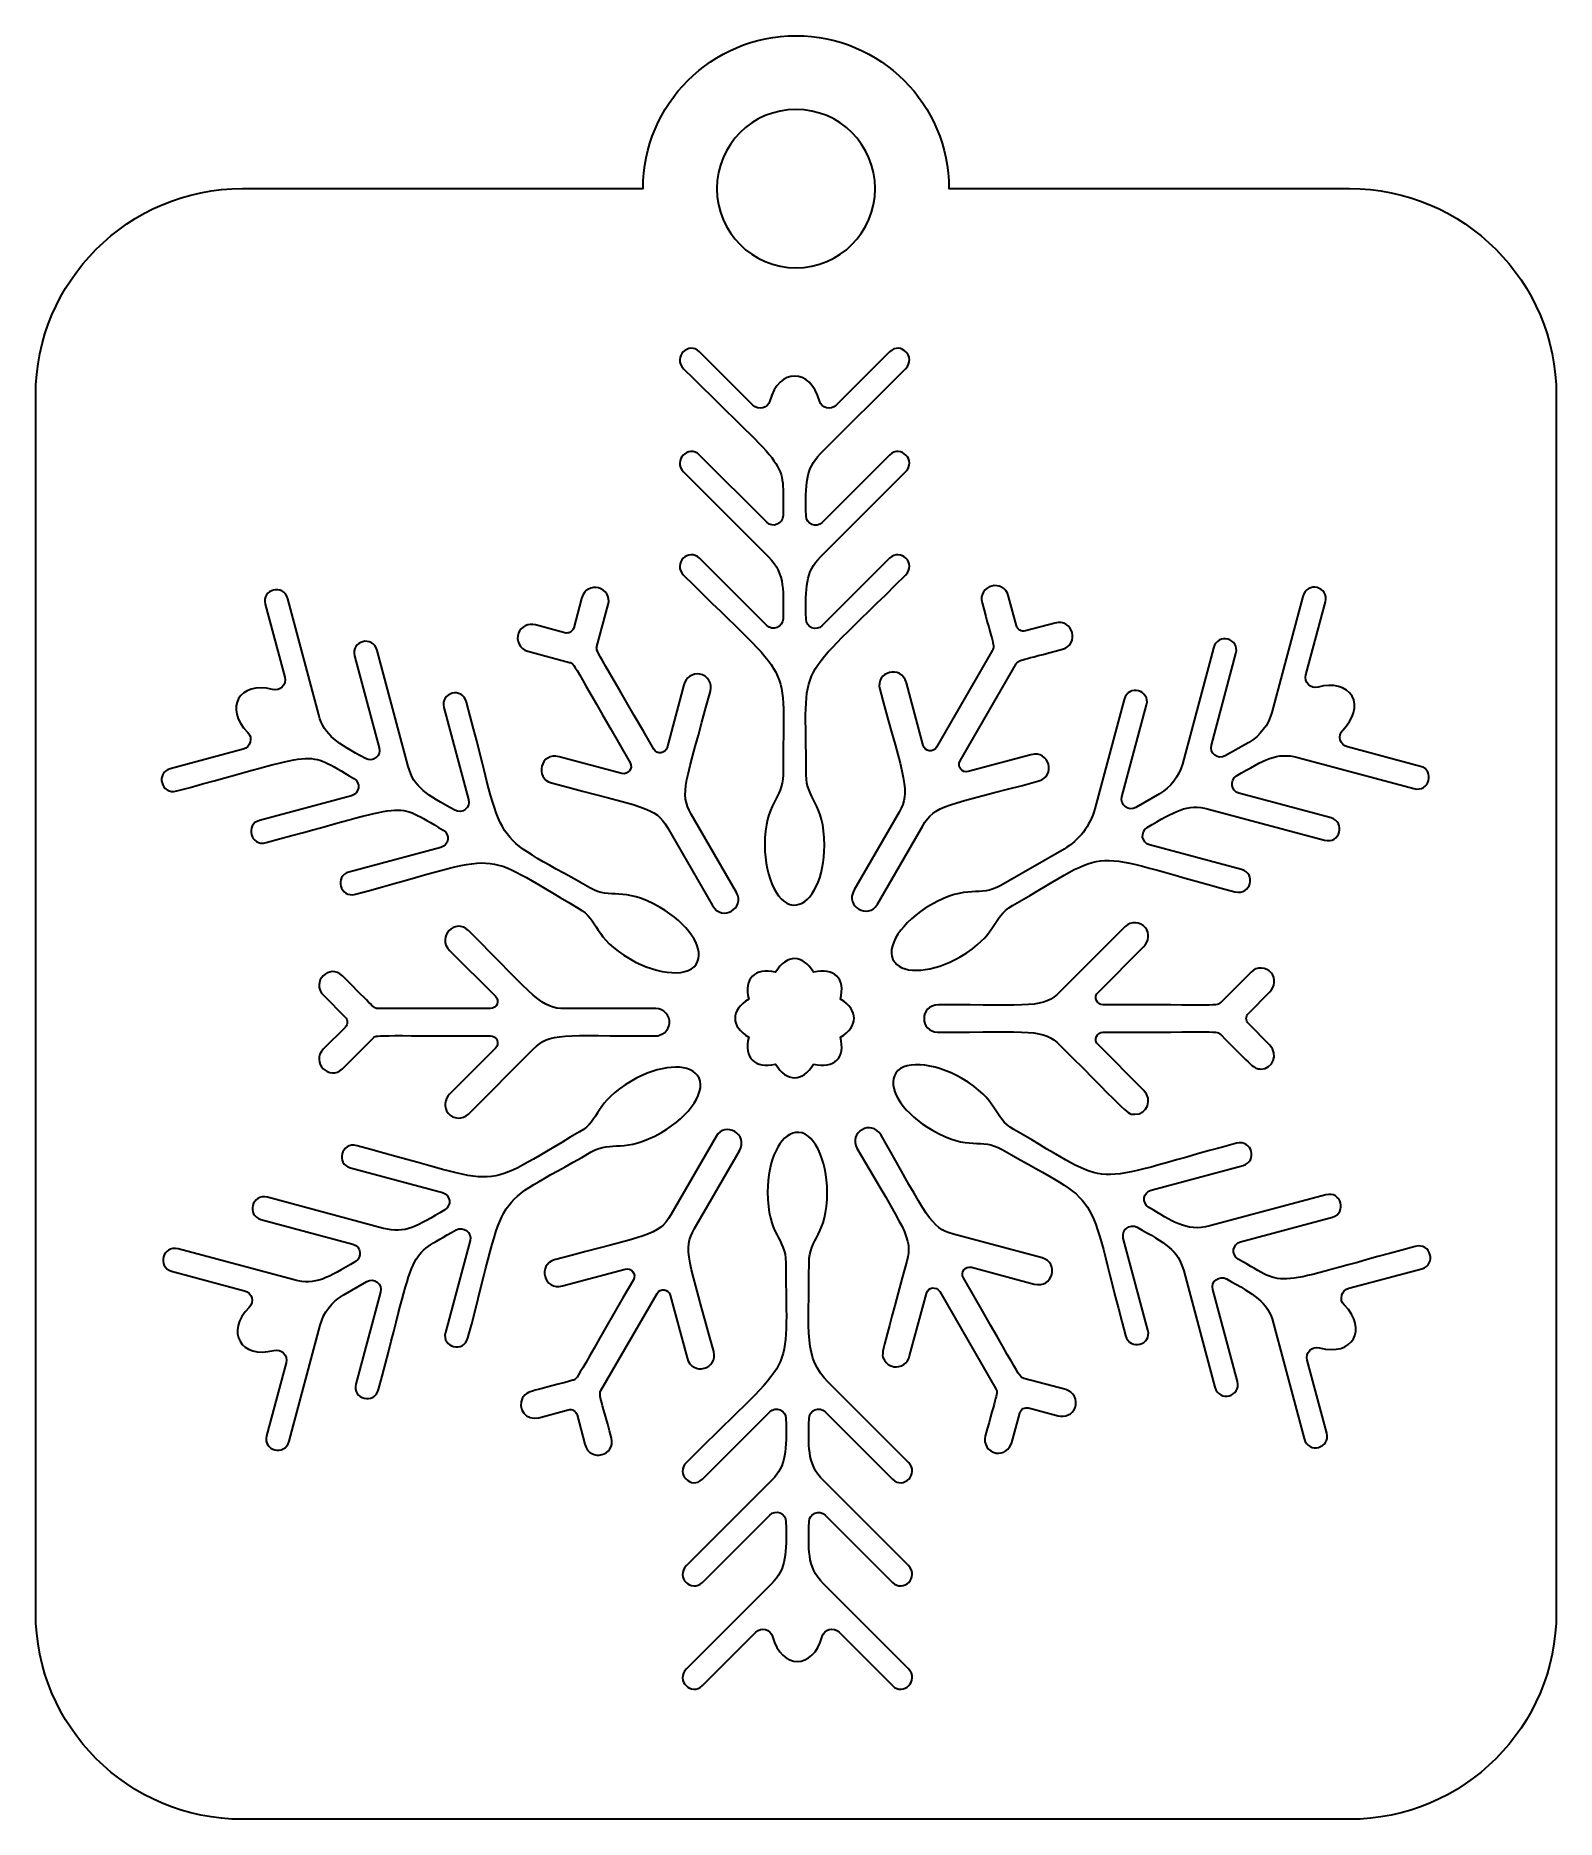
# Model space of a CAD drawing. Header units: inches. Extents: x 15.05 to 19.61, y -25.04 to -19.7.
import ezdxf

# ---------------------------------------------------------------- set-up
doc = ezdxf.new("R2010")
doc.units = ezdxf.units.IN
doc.header["$MEASUREMENT"] = 0
doc.layers.add('_U+0421_U+043B_U+043E_U+0439 2', color=7, linetype='Continuous')

msp = doc.modelspace()

# ---------------------------------------------------------------- linework, layer by layer
at = {"layer": '_U+0421_U+043B_U+043E_U+0439 2', "color": 242, "lineweight": 35, "true_color": 0xc1272d}
for points, knots in [([(18.9919, -20.1569), (18.9919, -20.1569), (17.7917, -20.1569), (17.7917, -20.1569), (17.7917, -19.9038), (17.5865, -19.6986), (17.3333, -19.6986), (17.0802, -19.6986), (16.875, -19.9038), (16.875, -20.1569), (16.875, -20.1569), (15.6748, -20.1569), (15.6748, -20.1569), (15.3325, -20.1569), (15.055, -20.4345), (15.055, -20.7768), (15.055, -20.7768), (15.055, -24.4242), (15.055, -24.4242), (15.055, -24.7665), (15.3325, -25.044), (15.6748, -25.044), (15.6748, -25.044), (18.9919, -25.044), (18.9919, -25.044), (19.3342, -25.044), (19.6117, -24.7665), (19.6117, -24.4242), (19.6117, -24.4242), (19.6117, -20.7768), (19.6117, -20.7768), (19.6117, -20.4345), (19.3342, -20.1569), (18.9919, -20.1569)], [0, 0, 0, 0, 1, 1, 1, 2, 2, 2, 3, 3, 3, 4, 4, 4, 5, 5, 5, 6, 6, 6, 7, 7, 7, 8, 8, 8, 9, 9, 9, 10, 10, 10, 11, 11, 11, 11]), ([(17.3333, -19.9197), (17.4644, -19.9197), (17.5706, -20.0259), (17.5706, -20.1569), (17.5706, -20.288), (17.4644, -20.3942), (17.3333, -20.3942), (17.2023, -20.3942), (17.0961, -20.288), (17.0961, -20.1569), (17.0961, -20.0259), (17.2023, -19.9197), (17.3333, -19.9197)], [0, 0, 0, 0, 1, 1, 1, 2, 2, 2, 3, 3, 3, 4, 4, 4, 4]), ([(16.9966, -20.6966), (16.9619, -20.6618), (17.0122, -20.6139), (17.0443, -20.646), (17.0443, -20.646), (17.2044, -20.8061), (17.2044, -20.8061), (17.2207, -20.8224), (17.2488, -20.8153), (17.2548, -20.7931), (17.2813, -20.6936), (17.3769, -20.6938), (17.4034, -20.7931), (17.4093, -20.8154), (17.4375, -20.8225), (17.4538, -20.8062), (17.4538, -20.8062), (17.6139, -20.646), (17.6139, -20.646), (17.6461, -20.6139), (17.6964, -20.6618), (17.6616, -20.6966), (17.6616, -20.6966), (17.407, -20.9511), (17.407, -20.9511), (17.3607, -20.9975), (17.3622, -21.0415), (17.3634, -21.1375), (17.3638, -21.1627), (17.3942, -21.1751), (17.412, -21.1573), (17.412, -21.1573), (17.6139, -20.9554), (17.6139, -20.9554), (17.6461, -20.9232), (17.6964, -20.9712), (17.6616, -21.0059), (17.6616, -21.0059), (17.407, -21.2605), (17.407, -21.2605), (17.3607, -21.3068), (17.3622, -21.3509), (17.3634, -21.4469), (17.3638, -21.472), (17.3942, -21.4845), (17.412, -21.4667), (17.412, -21.4667), (17.6139, -21.2648), (17.6139, -21.2648), (17.6461, -21.2326), (17.6963, -21.2805), (17.6616, -21.3153), (17.3224, -21.6545), (17.3638, -21.5532), (17.3638, -21.9137), (17.3638, -21.9878), (17.4185, -21.9947), (17.4185, -22.1257), (17.4185, -22.2206), (17.3814, -22.298), (17.3346, -22.3037), (17.2807, -22.3122), (17.2397, -22.2209), (17.2397, -22.1257), (17.2397, -21.995), (17.2944, -21.9874), (17.2944, -21.9137), (17.2944, -21.5532), (17.3359, -21.6546), (16.9966, -21.3153), (16.9619, -21.2805), (17.0122, -21.2326), (17.0443, -21.2648), (17.0443, -21.2648), (17.2458, -21.4663), (17.2458, -21.4663), (17.2637, -21.4842), (17.2944, -21.4715), (17.2944, -21.4461), (17.2944, -21.3683), (17.3034, -21.3127), (17.2512, -21.2605), (17.2512, -21.2605), (16.9966, -21.0059), (16.9966, -21.0059), (16.9619, -20.9712), (17.0122, -20.9232), (17.0443, -20.9554), (17.0443, -20.9554), (17.2458, -21.1569), (17.2458, -21.1569), (17.2637, -21.1748), (17.2944, -21.1621), (17.2944, -21.1368), (17.2944, -20.9607), (17.3213, -21.0212), (16.9966, -20.6966)], [0, 0, 0, 0, 1, 1, 1, 2, 2, 2, 3, 3, 3, 4, 4, 4, 5, 5, 5, 6, 6, 6, 7, 7, 7, 8, 8, 8, 9, 9, 9, 10, 10, 10, 11, 11, 11, 12, 12, 12, 13, 13, 13, 14, 14, 14, 15, 15, 15, 16, 16, 16, 17, 17, 17, 18, 18, 18, 19, 19, 19, 20, 20, 20, 21, 21, 21, 22, 22, 22, 23, 23, 23, 24, 24, 24, 25, 25, 25, 26, 26, 26, 27, 27, 27, 28, 28, 28, 29, 29, 29, 30, 30, 30, 31, 31, 31, 32, 32, 32, 32]), ([(17.7543, -21.8313), (17.7543, -21.8313), (17.9223, -21.5403), (17.9223, -21.5403), (17.9297, -21.5276), (17.924, -21.5218), (17.8908, -21.3981), (17.8769, -21.3463), (17.9555, -21.3232), (17.9705, -21.3791), (17.9705, -21.3791), (17.994, -21.4672), (17.994, -21.4672), (17.9971, -21.4788), (18.0091, -21.4857), (18.0207, -21.4826), (18.0207, -21.4826), (18.1085, -21.459), (18.1085, -21.459), (18.1649, -21.4439), (18.1837, -21.5236), (18.1322, -21.5374), (18.0085, -21.5706), (18.0006, -21.5685), (17.9932, -21.5813), (17.9932, -21.5813), (17.8252, -21.8722), (17.8252, -21.8722), (17.8155, -21.889), (17.831, -21.9091), (17.8497, -21.9041), (17.8497, -21.9041), (18.0374, -21.8538), (18.0374, -21.8538), (18.0938, -21.8387), (18.1126, -21.9184), (18.0611, -21.9322), (17.7819, -22.007), (17.7492, -22.0038), (17.713, -22.0665), (17.713, -22.0665), (17.5772, -22.3017), (17.5772, -22.3017), (17.5505, -22.3481), (17.4785, -22.309), (17.5075, -22.2588), (17.5075, -22.2588), (17.6422, -22.0256), (17.6422, -22.0256), (17.6784, -21.9628), (17.659, -21.9352), (17.5844, -21.657), (17.5705, -21.6052), (17.6491, -21.5822), (17.6641, -21.6381), (17.6641, -21.6381), (17.7144, -21.826), (17.7144, -21.826), (17.7195, -21.8448), (17.7446, -21.8481), (17.7543, -21.8313)], [0, 0, 0, 0, 1, 1, 1, 2, 2, 2, 3, 3, 3, 4, 4, 4, 5, 5, 5, 6, 6, 6, 7, 7, 7, 8, 8, 8, 9, 9, 9, 10, 10, 10, 11, 11, 11, 12, 12, 12, 13, 13, 13, 14, 14, 14, 15, 15, 15, 16, 16, 16, 17, 17, 17, 18, 18, 18, 19, 19, 19, 20, 20, 20, 20]), ([(15.4579, -21.8957), (15.4579, -21.8957), (15.6766, -21.8371), (15.6766, -21.8371), (15.6988, -21.8311), (15.7068, -21.8032), (15.6905, -21.7869), (15.6176, -21.7142), (15.6656, -21.6315), (15.7648, -21.6582), (15.787, -21.6642), (15.8073, -21.6434), (15.8013, -21.6211), (15.8013, -21.6211), (15.7427, -21.4024), (15.7427, -21.4024), (15.7309, -21.3585), (15.7976, -21.3389), (15.8103, -21.3864), (15.8103, -21.3864), (15.9035, -21.7341), (15.9035, -21.7341), (15.9204, -21.7974), (15.9593, -21.8182), (16.0431, -21.865), (16.065, -21.8773), (16.091, -21.8572), (16.0845, -21.8329), (16.0845, -21.8329), (16.0106, -21.5571), (16.0106, -21.5571), (15.9988, -21.5132), (16.0655, -21.4936), (16.0782, -21.5411), (16.0782, -21.5411), (16.1714, -21.8888), (16.1714, -21.8888), (16.1883, -21.9521), (16.2272, -21.9728), (16.311, -22.0197), (16.333, -22.032), (16.3589, -22.0119), (16.3524, -21.9875), (16.3524, -21.9875), (16.2785, -21.7117), (16.2785, -21.7117), (16.2667, -21.6678), (16.3334, -21.6483), (16.3461, -21.6957), (16.4703, -22.1591), (16.4033, -22.0726), (16.7155, -22.2528), (16.7797, -22.2899), (16.813, -22.2459), (16.9264, -22.3114), (17.0086, -22.3589), (17.0571, -22.4298), (17.0386, -22.4731), (17.0191, -22.524), (16.9194, -22.5139), (16.837, -22.4663), (16.7238, -22.401), (16.7446, -22.3498), (16.6808, -22.313), (16.3685, -22.1327), (16.4771, -22.1474), (16.0136, -22.2716), (15.9662, -22.2843), (15.9498, -22.2168), (15.9937, -22.2051), (15.9937, -22.2051), (16.269, -22.1313), (16.269, -22.1313), (16.2935, -22.1247), (16.2978, -22.0918), (16.2758, -22.0792), (16.1233, -21.9911), (16.1892, -21.9981), (15.7457, -22.1169), (15.6983, -22.1296), (15.6819, -22.0621), (15.7258, -22.0504), (15.7258, -22.0504), (16.0011, -21.9766), (16.0011, -21.9766), (16.0256, -21.9701), (16.0299, -21.9372), (16.0079, -21.9245), (15.8554, -21.8364), (15.9213, -21.8434), (15.4778, -21.9622), (15.4304, -21.975), (15.414, -21.9074), (15.4579, -21.8957)], [0, 0, 0, 0, 1, 1, 1, 2, 2, 2, 3, 3, 3, 4, 4, 4, 5, 5, 5, 6, 6, 6, 7, 7, 7, 8, 8, 8, 9, 9, 9, 10, 10, 10, 11, 11, 11, 12, 12, 12, 13, 13, 13, 14, 14, 14, 15, 15, 15, 16, 16, 16, 17, 17, 17, 18, 18, 18, 19, 19, 19, 20, 20, 20, 21, 21, 21, 22, 22, 22, 23, 23, 23, 24, 24, 24, 25, 25, 25, 26, 26, 26, 27, 27, 27, 28, 28, 28, 29, 29, 29, 30, 30, 30, 31, 31, 31, 31]), ([(16.5016, -21.4889), (16.5092, -21.4689), (16.532, -21.459), (16.5527, -21.4646), (16.5527, -21.4646), (16.6407, -21.4882), (16.6407, -21.4882), (16.6523, -21.4913), (16.6643, -21.4844), (16.6674, -21.4728), (16.6674, -21.4728), (16.6909, -21.385), (16.6909, -21.385), (16.706, -21.3287), (16.7845, -21.352), (16.7706, -21.4037), (16.7706, -21.4037), (16.7369, -21.5294), (16.7369, -21.5294), (16.7332, -21.5433), (16.7299, -21.53), (16.9071, -21.8369), (16.9168, -21.8537), (16.942, -21.8504), (16.947, -21.8317), (16.947, -21.8317), (16.9973, -21.644), (16.9973, -21.644), (17.0029, -21.6229), (17.0235, -21.6078), (17.0449, -21.6118), (17.0686, -21.6162), (17.0832, -21.6397), (17.077, -21.6626), (17.0022, -21.9419), (16.9831, -21.9685), (17.0193, -22.0312), (17.0193, -22.0312), (17.1551, -22.2664), (17.1551, -22.2664), (17.1819, -22.3128), (17.112, -22.3555), (17.083, -22.3053), (17.083, -22.3053), (16.9484, -22.0721), (16.9484, -22.0721), (16.9122, -22.0093), (16.8786, -22.0124), (16.6003, -21.9378), (16.5486, -21.924), (16.5679, -21.8444), (16.6238, -21.8594), (16.6238, -21.8594), (16.8117, -21.9098), (16.8117, -21.9098), (16.8305, -21.9148), (16.8459, -21.8946), (16.8362, -21.8778), (16.659, -21.5708), (16.6689, -21.5805), (16.655, -21.5767), (16.655, -21.5767), (16.5293, -21.543), (16.5293, -21.543), (16.5061, -21.5368), (16.4929, -21.5119), (16.5016, -21.4889)], [0, 0, 0, 0, 1, 1, 1, 2, 2, 2, 3, 3, 3, 4, 4, 4, 5, 5, 5, 6, 6, 6, 7, 7, 7, 8, 8, 8, 9, 9, 9, 10, 10, 10, 11, 11, 11, 12, 12, 12, 13, 13, 13, 14, 14, 14, 15, 15, 15, 16, 16, 16, 17, 17, 17, 18, 18, 18, 19, 19, 19, 20, 20, 20, 21, 21, 21, 22, 22, 22, 22]), ([(18.2285, -22.0161), (18.2285, -22.0161), (18.3163, -21.6884), (18.3163, -21.6884), (18.329, -21.641), (18.3957, -21.6605), (18.3839, -21.7044), (18.3839, -21.7044), (18.3102, -21.9797), (18.3102, -21.9797), (18.3036, -22.0042), (18.3299, -22.0244), (18.3519, -22.0117), (18.3519, -22.0117), (18.4223, -21.971), (18.4223, -21.971), (18.4562, -21.9515), (18.4809, -21.9193), (18.4911, -21.8815), (18.4911, -21.8815), (18.5842, -21.5338), (18.5842, -21.5338), (18.597, -21.4863), (18.6636, -21.5058), (18.6518, -21.5498), (18.6518, -21.5498), (18.5781, -21.825), (18.5781, -21.825), (18.5715, -21.8495), (18.5978, -21.8697), (18.6198, -21.857), (18.6198, -21.857), (18.6902, -21.8164), (18.6902, -21.8164), (18.7241, -21.7968), (18.7489, -21.7646), (18.759, -21.7268), (18.759, -21.7268), (18.8521, -21.3791), (18.8521, -21.3791), (18.8649, -21.3316), (18.9315, -21.3512), (18.9197, -21.3951), (18.9197, -21.3951), (18.8611, -21.6138), (18.8611, -21.6138), (18.8552, -21.636), (18.8754, -21.6569), (18.8976, -21.6509), (18.9414, -21.6391), (18.9827, -21.6487), (18.9995, -21.6779), (19.0163, -21.7071), (19.004, -21.7476), (18.9719, -21.7796), (18.9556, -21.7959), (18.9636, -21.8238), (18.9858, -21.8298), (18.9858, -21.8298), (19.2045, -21.8884), (19.2045, -21.8884), (19.2485, -21.9001), (19.2321, -21.9677), (19.1846, -21.9549), (19.1846, -21.9549), (18.8369, -21.8618), (18.8369, -21.8618), (18.7736, -21.8448), (18.7362, -21.8681), (18.6537, -21.9172), (18.6321, -21.9301), (18.6365, -21.9626), (18.6608, -21.9692), (18.6608, -21.9692), (18.9366, -22.0431), (18.9366, -22.0431), (18.9806, -22.0548), (18.9642, -22.1223), (18.9167, -22.1096), (18.9167, -22.1096), (18.569, -22.0164), (18.569, -22.0164), (18.5057, -21.9995), (18.4683, -22.0228), (18.3858, -22.0719), (18.3642, -22.0847), (18.3686, -22.1173), (18.3929, -22.1238), (18.3929, -22.1238), (18.6687, -22.1977), (18.6687, -22.1977), (18.7127, -22.2095), (18.6963, -22.277), (18.6488, -22.2643), (18.1854, -22.1401), (18.2939, -22.1254), (17.9817, -22.3056), (17.9175, -22.3427), (17.9389, -22.3935), (17.8254, -22.459), (17.7432, -22.5065), (17.6576, -22.513), (17.6293, -22.4753), (17.595, -22.4329), (17.6536, -22.3517), (17.736, -22.3041), (17.8492, -22.2388), (17.8831, -22.2823), (17.9469, -22.2455), (17.9469, -22.2455), (18.1365, -22.1361), (18.1365, -22.1361), (18.1818, -22.1099), (18.215, -22.0667), (18.2285, -22.0161)], [0, 0, 0, 0, 1, 1, 1, 2, 2, 2, 3, 3, 3, 4, 4, 4, 5, 5, 5, 6, 6, 6, 7, 7, 7, 8, 8, 8, 9, 9, 9, 10, 10, 10, 11, 11, 11, 12, 12, 12, 13, 13, 13, 14, 14, 14, 15, 15, 15, 16, 16, 16, 17, 17, 17, 18, 18, 18, 19, 19, 19, 20, 20, 20, 21, 21, 21, 22, 22, 22, 23, 23, 23, 24, 24, 24, 25, 25, 25, 26, 26, 26, 27, 27, 27, 28, 28, 28, 29, 29, 29, 30, 30, 30, 31, 31, 31, 32, 32, 32, 33, 33, 33, 34, 34, 34, 35, 35, 35, 36, 36, 36, 37, 37, 37, 38, 38, 38, 38]), ([(16.4175, -22.6962), (16.0644, -22.6962), (16.0765, -22.6922), (16.0661, -22.7026), (16.0661, -22.7026), (15.9741, -22.7946), (15.9741, -22.7946), (15.9362, -22.8325), (15.8769, -22.776), (15.9178, -22.7351), (15.9178, -22.7351), (15.9823, -22.6707), (15.9823, -22.6707), (15.9908, -22.6622), (15.9908, -22.6484), (15.9823, -22.6399), (15.9823, -22.6399), (15.918, -22.5756), (15.918, -22.5756), (15.8768, -22.5344), (15.9362, -22.4781), (15.9741, -22.5159), (16.0683, -22.6101), (16.0676, -22.6144), (16.0815, -22.6144), (16.0815, -22.6144), (16.4175, -22.6144), (16.4175, -22.6144), (16.4369, -22.6144), (16.4466, -22.5909), (16.4329, -22.5772), (16.4329, -22.5772), (16.2955, -22.4398), (16.2955, -22.4398), (16.2543, -22.3986), (16.3137, -22.3422), (16.3515, -22.3801), (16.5559, -22.5845), (16.5695, -22.6144), (16.6418, -22.6144), (16.6418, -22.6144), (16.9134, -22.6144), (16.9134, -22.6144), (16.9374, -22.6144), (16.9566, -22.635), (16.9542, -22.6595), (16.952, -22.6808), (16.9325, -22.6962), (16.9111, -22.6962), (16.6282, -22.6962), (16.5971, -22.6849), (16.5462, -22.7358), (16.5462, -22.7358), (16.3515, -22.9305), (16.3515, -22.9305), (16.3346, -22.9475), (16.3064, -22.9464), (16.2908, -22.9274), (16.2773, -22.9108), (16.2802, -22.8861), (16.2953, -22.8709), (16.2953, -22.8709), (16.4329, -22.7334), (16.4329, -22.7334), (16.4466, -22.7197), (16.4369, -22.6962), (16.4175, -22.6962)], [0, 0, 0, 0, 1, 1, 1, 2, 2, 2, 3, 3, 3, 4, 4, 4, 5, 5, 5, 6, 6, 6, 7, 7, 7, 8, 8, 8, 9, 9, 9, 10, 10, 10, 11, 11, 11, 12, 12, 12, 13, 13, 13, 14, 14, 14, 15, 15, 15, 16, 16, 16, 17, 17, 17, 18, 18, 18, 19, 19, 19, 20, 20, 20, 21, 21, 21, 22, 22, 22, 22]), ([(18.2383, -22.7221), (18.2383, -22.7221), (18.3757, -22.8595), (18.3757, -22.8595), (18.4031, -22.887), (18.3854, -22.9312), (18.3486, -22.9312), (18.3254, -22.9312), (18.3367, -22.9363), (18.125, -22.7246), (18.0737, -22.6733), (18.0421, -22.685), (17.7577, -22.685), (17.7042, -22.685), (17.7021, -22.6031), (17.7601, -22.6031), (18.043, -22.6031), (18.0741, -22.6145), (18.125, -22.5635), (18.125, -22.5635), (18.3197, -22.3688), (18.3197, -22.3688), (18.3366, -22.3519), (18.3648, -22.3529), (18.3804, -22.372), (18.3939, -22.3886), (18.391, -22.4132), (18.3759, -22.4284), (18.3759, -22.4284), (18.2383, -22.5659), (18.2383, -22.5659), (18.2246, -22.5797), (18.2343, -22.6031), (18.2537, -22.6031), (18.6067, -22.6031), (18.5946, -22.6072), (18.6051, -22.5967), (18.6051, -22.5967), (18.6971, -22.5047), (18.6971, -22.5047), (18.7141, -22.4877), (18.7422, -22.4888), (18.7578, -22.5078), (18.7714, -22.5244), (18.7685, -22.5491), (18.7534, -22.5642), (18.7534, -22.5642), (18.6889, -22.6286), (18.6889, -22.6286), (18.6804, -22.6371), (18.6804, -22.6509), (18.6889, -22.6594), (18.6889, -22.6594), (18.7532, -22.7237), (18.7532, -22.7237), (18.7806, -22.7511), (18.7628, -22.7954), (18.7261, -22.7954), (18.7036, -22.7954), (18.7032, -22.7894), (18.6051, -22.6913), (18.5946, -22.6809), (18.6067, -22.685), (18.2537, -22.685), (18.2343, -22.685), (18.2246, -22.7084), (18.2383, -22.7221)], [0, 0, 0, 0, 1, 1, 1, 2, 2, 2, 3, 3, 3, 4, 4, 4, 5, 5, 5, 6, 6, 6, 7, 7, 7, 8, 8, 8, 9, 9, 9, 10, 10, 10, 11, 11, 11, 12, 12, 12, 13, 13, 13, 14, 14, 14, 15, 15, 15, 16, 16, 16, 17, 17, 17, 18, 18, 18, 19, 19, 19, 20, 20, 20, 21, 21, 21, 22, 22, 22, 22]), ([(17.3861, -22.7807), (17.3531, -22.8353), (17.3052, -22.8353), (17.2721, -22.7807), (17.2101, -22.796), (17.1763, -22.7621), (17.1915, -22.7001), (17.1369, -22.6671), (17.1369, -22.6192), (17.1915, -22.5862), (17.1763, -22.5242), (17.2101, -22.4903), (17.2721, -22.5056), (17.3052, -22.451), (17.353, -22.4509), (17.3861, -22.5056), (17.4481, -22.4903), (17.4819, -22.5241), (17.4667, -22.5862), (17.5213, -22.6192), (17.5213, -22.6671), (17.4667, -22.7001), (17.4819, -22.7621), (17.4481, -22.796), (17.3861, -22.7807)], [0, 0, 0, 0, 1, 1, 1, 2, 2, 2, 3, 3, 3, 4, 4, 4, 5, 5, 5, 6, 6, 6, 7, 7, 7, 8, 8, 8, 8]), ([(19.2088, -23.3938), (19.2088, -23.3938), (18.9901, -23.4524), (18.9901, -23.4524), (18.9679, -23.4583), (18.9599, -23.4863), (18.9762, -23.5025), (19.0491, -23.5752), (19.0011, -23.658), (18.9019, -23.6312), (18.8796, -23.6252), (18.8594, -23.6461), (18.8654, -23.6684), (18.8654, -23.6684), (18.924, -23.8871), (18.924, -23.8871), (18.9357, -23.931), (18.8691, -23.9506), (18.8564, -23.9031), (18.8564, -23.9031), (18.7632, -23.5554), (18.7632, -23.5554), (18.7462, -23.4921), (18.7073, -23.4713), (18.6236, -23.4244), (18.6016, -23.4121), (18.5756, -23.4323), (18.5822, -23.4566), (18.5822, -23.4566), (18.6561, -23.7324), (18.6561, -23.7324), (18.6678, -23.7763), (18.6012, -23.7959), (18.5885, -23.7484), (18.5885, -23.7484), (18.4953, -23.4007), (18.4953, -23.4007), (18.4783, -23.3374), (18.4394, -23.3166), (18.3557, -23.2698), (18.3337, -23.2575), (18.3077, -23.2776), (18.3142, -23.3019), (18.3142, -23.3019), (18.3881, -23.5777), (18.3881, -23.5777), (18.3999, -23.6217), (18.3333, -23.6412), (18.3205, -23.5937), (18.1964, -23.1304), (18.2634, -23.2169), (17.9512, -23.0367), (17.887, -22.9996), (17.8537, -23.0435), (17.7402, -22.978), (17.658, -22.9306), (17.6096, -22.8597), (17.6281, -22.8163), (17.6476, -22.7654), (17.7472, -22.7756), (17.8297, -22.8232), (17.9429, -22.8885), (17.9221, -22.9397), (17.9859, -22.9765), (18.2981, -23.1568), (18.1896, -23.1421), (18.653, -23.0179), (18.7005, -23.0052), (18.7169, -23.0727), (18.673, -23.0844), (18.673, -23.0844), (18.3977, -23.1582), (18.3977, -23.1582), (18.3732, -23.1647), (18.3689, -23.1976), (18.3908, -23.2103), (18.4582, -23.2492), (18.5018, -23.2849), (18.5732, -23.2657), (18.5732, -23.2657), (18.9209, -23.1726), (18.9209, -23.1726), (18.9684, -23.1598), (18.9848, -23.2274), (18.9409, -23.2391), (18.9409, -23.2391), (18.6656, -23.3129), (18.6656, -23.3129), (18.6411, -23.3194), (18.6368, -23.3523), (18.6587, -23.365), (18.8113, -23.4531), (18.7454, -23.4461), (19.1888, -23.3272), (19.2363, -23.3145), (19.2527, -23.382), (19.2088, -23.3938)], [0, 0, 0, 0, 1, 1, 1, 2, 2, 2, 3, 3, 3, 4, 4, 4, 5, 5, 5, 6, 6, 6, 7, 7, 7, 8, 8, 8, 9, 9, 9, 10, 10, 10, 11, 11, 11, 12, 12, 12, 13, 13, 13, 14, 14, 14, 15, 15, 15, 16, 16, 16, 17, 17, 17, 18, 18, 18, 19, 19, 19, 20, 20, 20, 21, 21, 21, 22, 22, 22, 23, 23, 23, 24, 24, 24, 25, 25, 25, 26, 26, 26, 27, 27, 27, 28, 28, 28, 29, 29, 29, 30, 30, 30, 31, 31, 31, 32, 32, 32, 32]), ([(16.3503, -23.6011), (16.3376, -23.6485), (16.271, -23.629), (16.2827, -23.585), (16.2827, -23.585), (16.3565, -23.3098), (16.3565, -23.3098), (16.3631, -23.2853), (16.3367, -23.2651), (16.3148, -23.2778), (16.1622, -23.3659), (16.2012, -23.3123), (16.0824, -23.7557), (16.0697, -23.8032), (16.003, -23.7836), (16.0148, -23.7397), (16.0148, -23.7397), (16.0886, -23.4645), (16.0886, -23.4645), (16.0952, -23.44), (16.0688, -23.4198), (16.0469, -23.4324), (16.0469, -23.4324), (15.9764, -23.4731), (15.9764, -23.4731), (15.9425, -23.4927), (15.9178, -23.5249), (15.9077, -23.5627), (15.9077, -23.5627), (15.8145, -23.9104), (15.8145, -23.9104), (15.8018, -23.9579), (15.7351, -23.9383), (15.7469, -23.8944), (15.7469, -23.8944), (15.8055, -23.6757), (15.8055, -23.6757), (15.8115, -23.6535), (15.7913, -23.6326), (15.769, -23.6386), (15.6696, -23.6654), (15.622, -23.5824), (15.6947, -23.5099), (15.711, -23.4936), (15.7031, -23.4657), (15.6808, -23.4597), (15.6808, -23.4597), (15.4621, -23.4011), (15.4621, -23.4011), (15.4182, -23.3893), (15.4346, -23.3218), (15.482, -23.3345), (15.482, -23.3345), (15.8298, -23.4277), (15.8298, -23.4277), (15.8931, -23.4447), (15.9305, -23.4214), (16.013, -23.3723), (16.0346, -23.3594), (16.0301, -23.3268), (16.0058, -23.3203), (16.0058, -23.3203), (15.73, -23.2464), (15.73, -23.2464), (15.6861, -23.2347), (15.7025, -23.1671), (15.75, -23.1799), (15.75, -23.1799), (16.0977, -23.273), (16.0977, -23.273), (16.161, -23.29), (16.1984, -23.2667), (16.2809, -23.2176), (16.3025, -23.2047), (16.2981, -23.1721), (16.2737, -23.1656), (16.2737, -23.1656), (15.9979, -23.0917), (15.9979, -23.0917), (15.954, -23.08), (15.9704, -23.0125), (16.0179, -23.0252), (16.4812, -23.1493), (16.3728, -23.1641), (16.685, -22.9838), (16.7492, -22.9468), (16.7278, -22.896), (16.8412, -22.8305), (16.9234, -22.783), (17.009, -22.7765), (17.0373, -22.8142), (17.0717, -22.8566), (17.0131, -22.9378), (16.9307, -22.9854), (16.8174, -23.0507), (16.7835, -23.0071), (16.7197, -23.044), (16.4076, -23.2242), (16.4757, -23.1334), (16.3503, -23.6011)], [0, 0, 0, 0, 1, 1, 1, 2, 2, 2, 3, 3, 3, 4, 4, 4, 5, 5, 5, 6, 6, 6, 7, 7, 7, 8, 8, 8, 9, 9, 9, 10, 10, 10, 11, 11, 11, 12, 12, 12, 13, 13, 13, 14, 14, 14, 15, 15, 15, 16, 16, 16, 17, 17, 17, 18, 18, 18, 19, 19, 19, 20, 20, 20, 21, 21, 21, 22, 22, 22, 23, 23, 23, 24, 24, 24, 25, 25, 25, 26, 26, 26, 27, 27, 27, 28, 28, 28, 29, 29, 29, 30, 30, 30, 31, 31, 31, 32, 32, 32, 33, 33, 33, 33]), ([(16.9169, -23.468), (16.9169, -23.468), (16.7489, -23.759), (16.7489, -23.759), (16.7415, -23.7718), (16.7472, -23.7775), (16.7804, -23.9013), (16.7943, -23.953), (16.7157, -23.9761), (16.7007, -23.9202), (16.7007, -23.9202), (16.6772, -23.8322), (16.6772, -23.8322), (16.674, -23.8206), (16.6621, -23.8137), (16.6505, -23.8168), (16.6505, -23.8168), (16.5627, -23.8403), (16.5627, -23.8403), (16.5252, -23.8503), (16.4958, -23.8128), (16.5142, -23.781), (16.5254, -23.7616), (16.5308, -23.7641), (16.6648, -23.7282), (16.6787, -23.7245), (16.6688, -23.7341), (16.846, -23.4271), (16.8557, -23.4103), (16.8402, -23.3902), (16.8215, -23.3952), (16.8215, -23.3952), (16.6338, -23.4455), (16.6338, -23.4455), (16.5776, -23.4606), (16.5583, -23.381), (16.6101, -23.3671), (16.8893, -23.2923), (16.922, -23.2955), (16.9582, -23.2328), (16.9582, -23.2328), (17.094, -22.9976), (17.094, -22.9976), (17.1207, -22.9512), (17.1926, -22.9904), (17.1637, -23.0406), (17.1637, -23.0406), (17.029, -23.2738), (17.029, -23.2738), (16.9928, -23.3366), (17.0121, -23.3636), (17.0868, -23.6423), (17.1007, -23.6941), (17.0221, -23.7172), (17.0071, -23.6612), (17.0071, -23.6612), (16.9567, -23.4733), (16.9567, -23.4733), (16.9517, -23.4546), (16.9266, -23.4512), (16.9169, -23.468)], [0, 0, 0, 0, 1, 1, 1, 2, 2, 2, 3, 3, 3, 4, 4, 4, 5, 5, 5, 6, 6, 6, 7, 7, 7, 8, 8, 8, 9, 9, 9, 10, 10, 10, 11, 11, 11, 12, 12, 12, 13, 13, 13, 14, 14, 14, 15, 15, 15, 16, 16, 16, 17, 17, 17, 18, 18, 18, 19, 19, 19, 20, 20, 20, 20]), ([(17.4155, -24.029), (17.4155, -24.029), (17.67, -24.2835), (17.67, -24.2835), (17.7048, -24.3183), (17.6545, -24.3662), (17.6224, -24.3341), (17.6224, -24.3341), (17.4209, -24.1326), (17.4209, -24.1326), (17.4029, -24.1147), (17.3723, -24.1273), (17.3723, -24.1527), (17.3723, -24.2308), (17.3633, -24.2862), (17.4155, -24.3384), (17.4155, -24.3384), (17.67, -24.5929), (17.67, -24.5929), (17.7048, -24.6277), (17.6545, -24.6756), (17.6224, -24.6434), (17.6224, -24.6434), (17.4623, -24.4834), (17.4623, -24.4834), (17.446, -24.4671), (17.4178, -24.4741), (17.4119, -24.4964), (17.3854, -24.5959), (17.2897, -24.5957), (17.2633, -24.4964), (17.2573, -24.4741), (17.2292, -24.467), (17.2129, -24.4833), (17.2129, -24.4833), (17.0527, -24.6434), (17.0527, -24.6434), (17.0206, -24.6756), (16.9703, -24.6277), (17.0051, -24.5929), (17.0051, -24.5929), (17.2596, -24.3384), (17.2596, -24.3384), (17.306, -24.292), (17.3045, -24.2479), (17.3032, -24.152), (17.3029, -24.1268), (17.2724, -24.1144), (17.2546, -24.1322), (17.2546, -24.1322), (17.0527, -24.3341), (17.0527, -24.3341), (17.0206, -24.3662), (16.9703, -24.3183), (17.0051, -24.2835), (17.0051, -24.2835), (17.2596, -24.029), (17.2596, -24.029), (17.306, -23.9827), (17.3045, -23.9386), (17.3032, -23.8426), (17.3029, -23.8175), (17.2724, -23.805), (17.2546, -23.8228), (17.2546, -23.8228), (17.0527, -24.0247), (17.0527, -24.0247), (17.0206, -24.0569), (16.9703, -24.0089), (17.0051, -23.9742), (17.3443, -23.635), (17.3028, -23.7363), (17.3028, -23.3758), (17.3028, -23.3016), (17.2481, -23.2948), (17.2481, -23.1638), (17.2481, -23.0689), (17.2853, -22.9915), (17.3321, -22.9858), (17.386, -22.9773), (17.427, -23.0686), (17.427, -23.1638), (17.427, -23.2945), (17.3723, -23.3021), (17.3723, -23.3758), (17.3723, -23.5904), (17.3563, -23.6604), (17.4302, -23.7343), (17.4302, -23.7343), (17.67, -23.9742), (17.67, -23.9742), (17.7048, -24.0089), (17.6545, -24.0569), (17.6224, -24.0247), (17.6224, -24.0247), (17.4209, -23.8232), (17.4209, -23.8232), (17.4029, -23.8053), (17.3723, -23.818), (17.3723, -23.8433), (17.3723, -23.9212), (17.3632, -23.9768), (17.4155, -24.029)], [0, 0, 0, 0, 1, 1, 1, 2, 2, 2, 3, 3, 3, 4, 4, 4, 5, 5, 5, 6, 6, 6, 7, 7, 7, 8, 8, 8, 9, 9, 9, 10, 10, 10, 11, 11, 11, 12, 12, 12, 13, 13, 13, 14, 14, 14, 15, 15, 15, 16, 16, 16, 17, 17, 17, 18, 18, 18, 19, 19, 19, 20, 20, 20, 21, 21, 21, 22, 22, 22, 23, 23, 23, 24, 24, 24, 25, 25, 25, 26, 26, 26, 27, 27, 27, 28, 28, 28, 29, 29, 29, 30, 30, 30, 31, 31, 31, 32, 32, 32, 33, 33, 33, 34, 34, 34, 34]), ([(18.1696, -23.8104), (18.162, -23.8304), (18.1392, -23.8403), (18.1185, -23.8347), (18.1185, -23.8347), (18.0305, -23.8112), (18.0305, -23.8112), (18.0188, -23.808), (18.0069, -23.8149), (18.0038, -23.8265), (18.0038, -23.8265), (17.9803, -23.9143), (17.9803, -23.9143), (17.9746, -23.9354), (17.9541, -23.9505), (17.9327, -23.9465), (17.909, -23.9421), (17.8944, -23.9185), (17.9006, -23.8956), (17.9337, -23.772), (17.9394, -23.7661), (17.9321, -23.7534), (17.9321, -23.7534), (17.7641, -23.4624), (17.7641, -23.4624), (17.7544, -23.4456), (17.7292, -23.4489), (17.7242, -23.4677), (17.7242, -23.4677), (17.6739, -23.6554), (17.6739, -23.6554), (17.6682, -23.6765), (17.6477, -23.6915), (17.6263, -23.6875), (17.6139, -23.6852), (17.604, -23.6777), (17.5983, -23.6677), (17.5867, -23.6477), (17.588, -23.6599), (17.6654, -23.3708), (17.6842, -23.3007), (17.6583, -23.2791), (17.5161, -23.0329), (17.4893, -22.9865), (17.5592, -22.9438), (17.5882, -22.994), (17.7296, -23.239), (17.7353, -23.2716), (17.8049, -23.2902), (17.8049, -23.2902), (18.0709, -23.3615), (18.0709, -23.3615), (18.1226, -23.3753), (18.1033, -23.4549), (18.0474, -23.4399), (18.0474, -23.4399), (17.8595, -23.3896), (17.8595, -23.3896), (17.8407, -23.3846), (17.8253, -23.4047), (17.835, -23.4215), (18.0122, -23.7285), (18.0023, -23.7189), (18.0162, -23.7226), (18.0162, -23.7226), (18.1419, -23.7563), (18.1419, -23.7563), (18.1651, -23.7625), (18.1783, -23.7874), (18.1696, -23.8104)], [0, 0, 0, 0, 1, 1, 1, 2, 2, 2, 3, 3, 3, 4, 4, 4, 5, 5, 5, 6, 6, 6, 7, 7, 7, 8, 8, 8, 9, 9, 9, 10, 10, 10, 11, 11, 11, 12, 12, 12, 13, 13, 13, 14, 14, 14, 15, 15, 15, 16, 16, 16, 17, 17, 17, 18, 18, 18, 19, 19, 19, 20, 20, 20, 21, 21, 21, 22, 22, 22, 23, 23, 23, 23])]:
    msp.add_open_spline(points, degree=3, knots=knots, dxfattribs=at)

doc.saveas('drawing.dxf')
